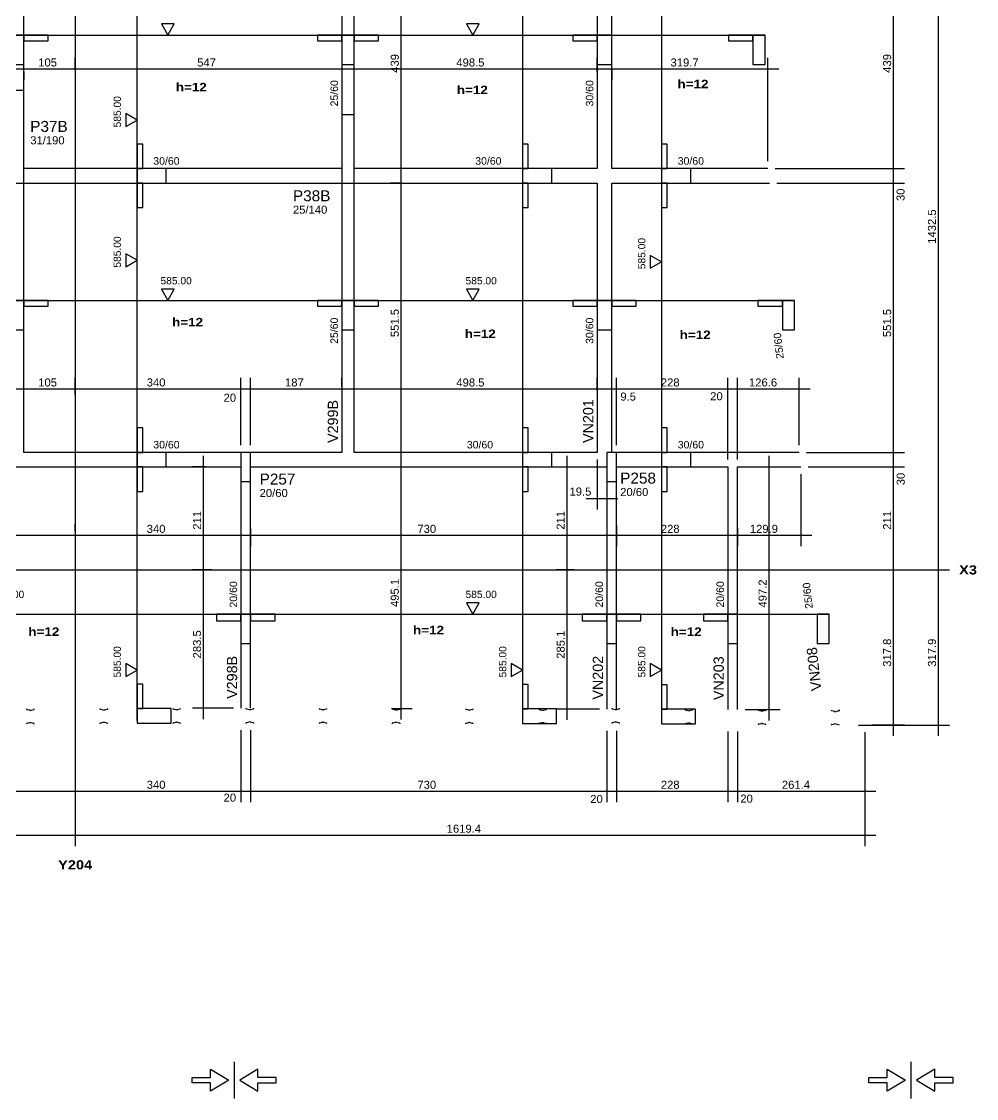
# Model space of a CAD drawing. Extents: x 618 to 9052, y 0 to 6750.
# Drawn here: x 7094 to 9052, y 0 to 2207 of the extents above; entities that cross this region are included whole.
import ezdxf

# ---------------------------------------------------------------- set-up
doc = ezdxf.new("R2010")
doc.units = 0
doc.header["$MEASUREMENT"] = 0
doc.linetypes.add('ESTILO_TQS_0007', pattern=[2.1, 1.5, -0.2, 0.2, -0.2])
for name, color, linetype in [('MTH-179', 1, 'CONTINUOUS'), ('MTH-202', 1, 'CONTINUOUS'), ('MTH-212', 1, 'CONTINUOUS'), ('MTH-224', 4, 'CONTINUOUS'), ('MTH-231', 1, 'CONTINUOUS'), ('MTH-COTAS7', 31, 'CONTINUOUS'), ('MTH-DIM-PILAR', 3, 'CONTINUOUS'), ('MTH-DIM-VIGA', 3, 'CONTINUOUS'), ('MTH-EIXO-214', 4, 'CONTINUOUS'), ('MTH-FACE-VIGA', 7, 'CONTINUOUS'), ('MTH-LINHA-SEÇÃO', 16, 'CONTINUOUS'), ('MTH-PILAR-SEGUE', 5, 'CONTINUOUS'), ('MTH-TIT1-PILAR', 5, 'CONTINUOUS'), ('MTH-TIT1-VIGA', 5, 'CONTINUOUS'), ('MTH-TXT', 4, 'CONTINUOUS'), ('MTH-TXT-NEGRITO', 5, 'CONTINUOUS')]:
    doc.layers.add(name, color=color, linetype=linetype)
doc.styles.add('TQS_ARIAL', font='arial.ttf')
doc.styles.add('TQS_ARIAL_BLACK', font='ariblk.ttf')

msp = doc.modelspace()

# ---------------------------------------------------------------- linework, layer by layer
at = {"layer": 'MTH-179', "linetype": 'Continuous'}
for p, q in [((7530.004952, 75.003475), (7530.004952, 0.003475)), ((8917.504952, 75.003475), (8917.504952, 0.003475))]:
    msp.add_line(p, q, dxfattribs=at)
for points in [[(7518.753853, 37.503475), (7481.253853, 15.003475), (7481.253853, 31.878475), (7443.753853, 31.878475), (7443.753853, 43.128475), (7481.253853, 43.128475), (7481.253853, 60.003475), (7518.753853, 37.503475)], [(7541.253853, 37.503475), (7578.753853, 15.003475), (7578.753853, 31.878475), (7616.253853, 31.878475), (7616.253853, 43.128475), (7578.753853, 43.128475), (7578.753853, 60.003475), (7541.253853, 37.503475)], [(8906.253853, 37.503475), (8868.753853, 15.003475), (8868.753853, 31.878475), (8831.253853, 31.878475), (8831.253853, 43.128475), (8868.753853, 43.128475), (8868.753853, 60.003475), (8906.253853, 37.503475)], [(8928.753853, 37.503475), (8966.253853, 15.003475), (8966.253853, 31.878475), (9003.753853, 31.878475), (9003.753853, 43.128475), (8966.253853, 43.128475), (8966.253853, 60.003475), (8928.753853, 37.503475)]]:
    msp.add_lwpolyline(points, dxfattribs=at)
at = {"layer": 'MTH-224', "linetype": 'Continuous'}
for points in [[(7380.707074, 2202.231185), (7393.956579, 2179.28348), (7407.204765, 2202.231185), (7380.707074, 2202.231185)], [(8006.109117, 2202.231185), (8019.358622, 2179.28348), (8032.606808, 2202.231185), (8006.109117, 2202.231185)], [(7307.838896, 1991.951674), (7330.786601, 2005.201179), (7307.838896, 2018.449366), (7307.838896, 1991.951674)], [(7307.838896, 1704.5194), (7330.786601, 1717.768905), (7307.838896, 1731.017092), (7307.838896, 1704.5194)], [(8383.015619, 1701.356611), (8405.963324, 1714.606116), (8383.015619, 1727.854303), (8383.015619, 1701.356611)], [(7380.707074, 1658.42588), (7393.956579, 1635.478175), (7407.204765, 1658.42588), (7380.707074, 1658.42588)], [(8006.109117, 1658.42588), (8019.358622, 1635.478175), (8032.606808, 1658.42588), (8006.109117, 1658.42588)], [(8006.109117, 1015.53517), (8019.358622, 992.587465), (8032.606808, 1015.53517), (8006.109117, 1015.53517)], [(7307.838896, 864.637978), (7330.786601, 877.887483), (7307.838896, 891.13567), (7307.838896, 864.637978)], [(8097.98964, 864.637978), (8120.937345, 877.887483), (8097.98964, 891.13567), (8097.98964, 864.637978)], [(8383.015619, 864.637978), (8405.963324, 877.887483), (8383.015619, 891.13567), (8383.015619, 864.637978)]]:
    msp.add_lwpolyline(points, dxfattribs=at)
at = {"layer": 'MTH-231', "linetype": 'Continuous'}
for p, q in [((7104.856163, 797.589679), (7104.861619, 798.524747)), ((7111.097955, 795.478521), (7105.450608, 796.831472)), ((7118.934262, 796.752803), (7113.271514, 795.465839)), ((7119.542969, 798.439091), (7119.537514, 797.504022)), ((7255.372829, 798.072473), (7255.378285, 799.007541)), ((7261.614621, 795.961315), (7255.967274, 797.314266)), ((7269.450928, 797.235597), (7263.78818, 795.948633)), ((7270.059635, 798.921885), (7270.05418, 797.986816)), ((7404.84079, 798.551904), (7404.846246, 799.486972)), ((7411.082582, 796.440746), (7405.435235, 797.793697)), ((7418.918889, 797.715028), (7413.256141, 796.428064)), ((7419.527596, 799.401316), (7419.522141, 798.466247)), ((7554.844841, 798.838872), (7554.850297, 799.77394)), ((7561.086633, 796.727714), (7555.439286, 798.080665)), ((7568.92294, 798.001996), (7563.260192, 796.715032)), ((7569.531647, 799.688284), (7569.526192, 798.753215)), ((7704.845449, 798.519666), (7704.850905, 799.454734)), ((7711.087241, 796.408508), (7705.439894, 797.761459)), ((7718.923548, 797.68279), (7713.2608, 796.395826)), ((7719.532255, 799.369078), (7719.5268, 798.434009)), ((7854.846056, 798.200459), (7854.851512, 799.135527)), ((7861.087848, 796.089301), (7855.440501, 797.442252)), ((7868.924155, 797.363583), (7863.261407, 796.076619)), ((7869.532862, 799.049871), (7869.527407, 798.114802)), ((8004.846664, 797.881253), (8004.85212, 798.816321)), ((8011.088456, 795.770095), (8005.441109, 797.123046)), ((8018.924763, 797.044377), (8013.262015, 795.757413)), ((8019.53347, 798.730665), (8019.528015, 797.795596)), ((8154.847271, 797.562046), (8154.852727, 798.497114)), ((8161.089063, 795.450888), (8155.441716, 796.803839)), ((8168.92537, 796.72517), (8163.262622, 795.438206)), ((8169.534077, 798.411458), (8169.528622, 797.476389)), ((8304.856875, 798.826129), (8304.862331, 799.761197)), ((8311.098667, 796.714971), (8305.45132, 798.067922)), ((8318.934974, 797.989253), (8313.272226, 796.702289)), ((8319.543681, 799.675541), (8319.538226, 798.740472)), ((8454.847645, 796.775538), (8454.853101, 797.710606)), ((8461.089437, 794.66438), (8455.44209, 796.017331)), ((8468.925744, 795.938662), (8463.262996, 794.651698)), ((8469.534451, 797.62495), (8469.528996, 796.689881)), ((8604.844759, 795.841442), (8604.850215, 796.77651)), ((8611.086551, 793.730284), (8605.439204, 795.083235)), ((8618.922858, 795.004566), (8613.26011, 793.717602)), ((8619.531565, 796.690854), (8619.52611, 795.755785)), ((8754.841856, 794.904454), (8754.847312, 795.839522)), ((8769.528662, 795.753866), (8769.523207, 794.818797)), ((8761.083648, 792.793296), (8755.436301, 794.146247)), ((8768.919955, 794.067578), (8763.257207, 792.780614)), ((7104.680756, 767.525275), (7104.686212, 768.460343)), ((7105.289463, 769.211562), (7110.952212, 770.498526)), ((7113.125771, 770.485845), (7118.773117, 769.132893)), ((7119.367562, 768.374686), (7119.362106, 767.439618)), ((7255.197422, 768.008069), (7255.202878, 768.943137)), ((7255.806129, 769.694356), (7261.468878, 770.98132)), ((7263.642437, 770.968639), (7269.289783, 769.615687)), ((7269.884228, 768.85748), (7269.878772, 767.922412)), ((7404.665383, 768.4875), (7404.670839, 769.422568)), ((7405.27409, 770.173787), (7410.936839, 771.460751)), ((7413.110398, 771.44807), (7418.757744, 770.095118)), ((7419.352189, 769.336911), (7419.346733, 768.401843)), ((7554.669434, 768.774468), (7554.67489, 769.709536)), ((7555.278141, 770.460755), (7560.94089, 771.747719)), ((7563.114449, 771.735038), (7568.761795, 770.382086)), ((7569.35624, 769.623879), (7569.350784, 768.688811)), ((7704.670042, 768.455262), (7704.675498, 769.39033)), ((7705.278749, 770.141549), (7710.941498, 771.428513)), ((7713.115057, 771.415832), (7718.762403, 770.06288)), ((7719.356848, 769.304673), (7719.351392, 768.369605)), ((7854.670649, 768.136055), (7854.676105, 769.071123)), ((7855.279356, 769.822342), (7860.942105, 771.109306)), ((7863.115664, 771.096625), (7868.76301, 769.743673)), ((7869.357455, 768.985466), (7869.351999, 768.050398)), ((8004.671257, 767.816849), (8004.676713, 768.751917)), ((8005.279964, 769.503136), (8010.942713, 770.7901)), ((8013.116272, 770.777419), (8018.763618, 769.424467)), ((8019.358063, 768.66626), (8019.352607, 767.731192)), ((8154.671864, 767.497642), (8154.67732, 768.43271)), ((8155.280571, 769.183929), (8160.94332, 770.470893)), ((8163.116879, 770.458212), (8168.764225, 769.10526)), ((8169.35867, 768.347053), (8169.353214, 767.411985)), ((8304.681468, 768.761725), (8304.686924, 769.696793)), ((8305.290175, 770.448012), (8310.952924, 771.734976)), ((8313.126483, 771.722295), (8318.773829, 770.369343)), ((8319.368274, 769.611136), (8319.362818, 768.676068)), ((8454.672238, 766.711134), (8454.677694, 767.646202)), ((8455.280945, 768.397421), (8460.943694, 769.684385)), ((8463.117253, 769.671704), (8468.764599, 768.318752)), ((8469.359044, 767.560545), (8469.353588, 766.625477)), ((8604.669352, 765.777038), (8604.674808, 766.712106)), ((8605.278059, 767.463325), (8610.940808, 768.750289)), ((8613.114367, 768.737608), (8618.761713, 767.384656)), ((8619.356158, 766.626449), (8619.350702, 765.691381)), ((8754.666449, 764.84005), (8754.671905, 765.775118)), ((8755.275156, 766.526337), (8760.937905, 767.813301)), ((8763.111464, 767.80062), (8768.75881, 766.447668)), ((8769.353255, 765.689461), (8769.347799, 764.754393))]:
    msp.add_line(p, q, dxfattribs=at)
for centre, radius, start, end in [((7105.631173, 797.585166), 0.775021, 179.666352, 256.527493), ((7110.917391, 794.724827), 0.775021, 359.666352, 76.527493), ((7113.443272, 794.71009), 0.775021, 102.803943, 179.665084), ((7118.762506, 797.508553), 0.775021, 282.803943, 359.665084), ((7256.147839, 798.06796), 0.775021, 179.666352, 256.527493), ((7261.434057, 795.207621), 0.775021, 359.666352, 76.527493), ((7263.959938, 795.192884), 0.775021, 102.803943, 179.665084), ((7269.279172, 797.991347), 0.775021, 282.803943, 359.665084), ((7405.6158, 798.547391), 0.775021, 179.666352, 256.527493), ((7410.902018, 795.687052), 0.775021, 359.666352, 76.527493), ((7413.427899, 795.672315), 0.775021, 102.803943, 179.665084), ((7418.747133, 798.470778), 0.775021, 282.803943, 359.665084), ((7555.619851, 798.834359), 0.775021, 179.666352, 256.527493), ((7560.906069, 795.97402), 0.775021, 359.666352, 76.527493), ((7563.43195, 795.959283), 0.775021, 102.803943, 179.665084), ((7568.751184, 798.757746), 0.775021, 282.803943, 359.665084), ((7705.620459, 798.515153), 0.775021, 179.666352, 256.527493), ((7710.906677, 795.654814), 0.775021, 359.666352, 76.527493), ((7713.432558, 795.640077), 0.775021, 102.803943, 179.665084), ((7718.751792, 798.43854), 0.775021, 282.803943, 359.665084), ((7855.621066, 798.195946), 0.775021, 179.666352, 256.527493), ((7860.907284, 795.335607), 0.775021, 359.666352, 76.527493), ((7863.433165, 795.32087), 0.775021, 102.803943, 179.665084), ((7868.752399, 798.119333), 0.775021, 282.803943, 359.665084), ((8005.621674, 797.87674), 0.775021, 179.666352, 256.527493), ((8010.907892, 795.016401), 0.775021, 359.666352, 76.527493), ((8013.433773, 795.001664), 0.775021, 102.803943, 179.665084), ((8018.753007, 797.800127), 0.775021, 282.803943, 359.665084), ((8155.622281, 797.557533), 0.775021, 179.666352, 256.527493), ((8160.908499, 794.697194), 0.775021, 359.666352, 76.527493), ((8163.43438, 794.682457), 0.775021, 102.803943, 179.665084), ((8168.753614, 797.48092), 0.775021, 282.803943, 359.665084), ((8305.631885, 798.821616), 0.775021, 179.666352, 256.527493), ((8310.918103, 795.961277), 0.775021, 359.666352, 76.527493), ((8313.443984, 795.94654), 0.775021, 102.803943, 179.665084), ((8318.763218, 798.745003), 0.775021, 282.803943, 359.665084), ((8455.622655, 796.771025), 0.775021, 179.666352, 256.527493), ((8460.908873, 793.910686), 0.775021, 359.666352, 76.527493), ((8463.434754, 793.895949), 0.775021, 102.803943, 179.665084), ((8468.753988, 796.694412), 0.775021, 282.803943, 359.665084), ((8605.619769, 795.836929), 0.775021, 179.666352, 256.527493), ((8618.751102, 795.760316), 0.775021, 282.803943, 359.665084), ((8755.616866, 794.899941), 0.775021, 179.666352, 256.527493), ((8768.748199, 794.823328), 0.775021, 282.803943, 359.665084), ((8610.905987, 792.97659), 0.775021, 359.666352, 76.527493), ((8613.431868, 792.961853), 0.775021, 102.803943, 179.665084), ((8760.903084, 792.039602), 0.775021, 359.666352, 76.527493), ((8763.428965, 792.024865), 0.775021, 102.803943, 179.665084), ((7105.461221, 768.455813), 0.775021, 102.803943, 179.665084), ((7110.780452, 771.254279), 0.775025, 282.804082, 359.770246), ((7113.306335, 771.239539), 0.775021, 179.666352, 256.527493), ((7118.592554, 768.379199), 0.775021, 359.666352, 76.527493), ((7255.977887, 768.938607), 0.775021, 102.803943, 179.665084), ((7261.297118, 771.737073), 0.775025, 282.804082, 359.770246), ((7263.823001, 771.722333), 0.775021, 179.666352, 256.527493), ((7269.10922, 768.861993), 0.775021, 359.666352, 76.527493), ((7405.445848, 769.418038), 0.775021, 102.803943, 179.665084), ((7410.765079, 772.216504), 0.775025, 282.804082, 359.770246), ((7413.290962, 772.201764), 0.775021, 179.666352, 256.527493), ((7418.577181, 769.341424), 0.775021, 359.666352, 76.527493), ((7555.449899, 769.705006), 0.775021, 102.803943, 179.665084), ((7560.76913, 772.503472), 0.775025, 282.804082, 359.770246), ((7563.295013, 772.488732), 0.775021, 179.666352, 256.527493), ((7568.581232, 769.628392), 0.775021, 359.666352, 76.527493), ((7705.450507, 769.3858), 0.775021, 102.803943, 179.665084), ((7710.769738, 772.184266), 0.775025, 282.804082, 359.770246), ((7713.295621, 772.169526), 0.775021, 179.666352, 256.527493), ((7718.58184, 769.309186), 0.775021, 359.666352, 76.527493), ((7855.451114, 769.066593), 0.775021, 102.803943, 179.665084), ((7860.770345, 771.865059), 0.775025, 282.804082, 359.770246), ((7863.296228, 771.850319), 0.775021, 179.666352, 256.527493), ((7868.582447, 768.989979), 0.775021, 359.666352, 76.527493), ((8005.451722, 768.747387), 0.775021, 102.803943, 179.665084), ((8010.770953, 771.545853), 0.775025, 282.804082, 359.770246), ((8013.296836, 771.531113), 0.775021, 179.666352, 256.527493), ((8018.583055, 768.670773), 0.775021, 359.666352, 76.527493), ((8155.452329, 768.42818), 0.775021, 102.803943, 179.665084), ((8160.77156, 771.226646), 0.775025, 282.804082, 359.770246), ((8163.297443, 771.211906), 0.775021, 179.666352, 256.527493), ((8168.583662, 768.351566), 0.775021, 359.666352, 76.527493), ((8305.461933, 769.692263), 0.775021, 102.803943, 179.665084), ((8310.781164, 772.490729), 0.775025, 282.804082, 359.770246), ((8313.307047, 772.475989), 0.775021, 179.666352, 256.527493), ((8318.593266, 769.615649), 0.775021, 359.666352, 76.527493), ((8455.452703, 767.641672), 0.775021, 102.803943, 179.665084), ((8460.771934, 770.440138), 0.775025, 282.804082, 359.770246), ((8463.297817, 770.425398), 0.775021, 179.666352, 256.527493), ((8468.584036, 767.565058), 0.775021, 359.666352, 76.527493), ((8605.449817, 766.707576), 0.775021, 102.803943, 179.665084), ((8610.769048, 769.506042), 0.775025, 282.804082, 359.770246), ((8613.294931, 769.491302), 0.775021, 179.666352, 256.527493), ((8618.58115, 766.630962), 0.775021, 359.666352, 76.527493), ((8755.446914, 765.770588), 0.775021, 102.803943, 179.665084), ((8760.766145, 768.569054), 0.775025, 282.804082, 359.770246), ((8763.292028, 768.554314), 0.775021, 179.666352, 256.527493), ((8768.578247, 765.693974), 0.775021, 359.666352, 76.527493)]:
    msp.add_arc(centre, radius, start, end, dxfattribs=at)
at = {"layer": 'MTH-COTAS7', "linetype": 'Continuous'}
for p, q in [((8973.784341, 1060.735465), (8973.784341, 2538.235465)), ((7872.4042, 1883.235539), (7872.4042, 2367.235538)), ((8881.8483, 1883.235539), (8881.8483, 2367.235538)), ((7203.782195, 2107.901182), (7203.782195, 2132.580188)), ((7203.782195, 2107.901182), (7203.782195, 2132.580188)), ((7775.782195, 2099.975143), (7775.782195, 2132.580188)), ((8274.282195, 2104.550884), (8274.282195, 2132.580188)), ((8623.977943, 1920.735539), (8623.977943, 2132.580188)), ((7076.286723, 2110.080188), (7226.282195, 2110.080188)), ((7098.786723, 2104.28348), (7098.786723, 2087.580188)), ((7181.282195, 2110.080188), (7773.282195, 2110.080188)), ((7750.782195, 2104.28348), (7750.782195, 2087.580188)), ((7753.282195, 2110.080188), (8296.782195, 2110.080188)), ((8281.782195, 2110.080188), (8646.477943, 2110.080188)), ((8304.282195, 2110.235539), (8304.282195, 2087.580188)), ((8881.8483, 1853.235539), (8881.8483, 1928.235539)), ((7885.450437, 1905.735539), (7849.9042, 1905.735539)), ((7872.4042, 1301.735502), (7872.4042, 1898.235539)), ((8638.977943, 1905.735539), (8904.3483, 1905.735539)), ((8638.977943, 1905.735539), (8904.3483, 1905.735539)), ((8881.8483, 1301.735502), (8881.8483, 1898.235539)), ((7870.585701, 1875.735539), (7849.9042, 1875.735539)), ((8642.300035, 1875.735539), (8904.3483, 1875.735539)), ((8642.300035, 1875.735539), (8904.3483, 1875.735539)), ((7098.786723, 1440.653713), (7098.786723, 1476.735502)), ((7203.782195, 1442.545009), (7203.782195, 1476.735502)), ((7203.782195, 1442.545009), (7203.782195, 1476.735502)), ((7543.782865, 1339.235502), (7543.782865, 1476.735502)), ((7543.782865, 1339.235502), (7543.782865, 1476.735502)), ((7563.782865, 1339.235502), (7563.782865, 1476.735502)), ((7563.782865, 1339.235502), (7563.782865, 1476.735502)), ((7750.782195, 1458.411768), (7750.782195, 1476.735502)), ((7775.782195, 1458.411768), (7775.782195, 1476.735502)), ((8274.282195, 1450.673639), (8274.282195, 1476.735502)), ((8304.282195, 1370.615556), (8304.282195, 1476.735502)), ((8313.782865, 1339.235502), (8313.782865, 1476.735502)), ((8313.782865, 1339.235502), (8313.782865, 1476.735502)), ((8541.782865, 1309.235502), (8541.782865, 1476.735502)), ((8541.782865, 1309.235502), (8541.782865, 1476.735502)), ((8561.782865, 1309.235502), (8561.782865, 1476.735502)), ((8561.782865, 1309.235502), (8561.782865, 1476.735502)), ((8688.369682, 1339.235502), (8688.369682, 1476.735502)), ((7076.286723, 1454.235502), (7226.282195, 1454.235502)), ((7181.282195, 1454.235502), (7566.282865, 1454.235502)), ((7521.282865, 1454.235502), (7586.282865, 1454.235502)), ((7541.282865, 1454.235502), (7773.282195, 1454.235502)), ((7753.282195, 1454.235502), (8296.782195, 1454.235502)), ((8281.782195, 1454.235502), (8336.282865, 1454.235502)), ((8291.282865, 1454.235502), (8564.282865, 1454.235502)), ((8519.282865, 1454.235502), (8584.282865, 1454.235502)), ((8539.282865, 1454.235502), (8710.869682, 1454.235502)), ((8881.8483, 1271.735502), (8881.8483, 1346.735502)), ((7466.998707, 1060.735465), (7466.998707, 1316.735502)), ((7880.706595, 1324.235502), (7849.9042, 1324.235502)), ((7872.4042, 776.676769), (7872.4042, 1316.735502)), ((8212.541515, 1060.735465), (8212.541515, 1316.735502)), ((8274.282195, 1309.235502), (8274.282195, 1207.251337)), ((8626.549564, 774.544127), (8626.549564, 1316.735502)), ((8703.369682, 1324.235502), (8904.3483, 1324.235502)), ((8703.369682, 1324.235502), (8904.3483, 1324.235502)), ((8881.8483, 1060.735465), (8881.8483, 1316.735502)), ((7471.692018, 1294.235502), (7444.498707, 1294.235502)), ((7869.28545, 1294.235502), (7894.9042, 1294.235502)), ((8195.937345, 1294.235502), (8235.041515, 1294.235502)), ((8576.782865, 1294.235502), (8649.049564, 1294.235502)), ((8706.691779, 1294.235502), (8904.3483, 1294.235502)), ((8706.691779, 1294.235502), (8904.3483, 1294.235502)), ((8691.691557, 1279.235502), (8691.691557, 1131.735502)), ((8293.782865, 1249.235501), (8293.782865, 1207.251337)), ((8251.782195, 1229.751337), (8316.282865, 1229.751337)), ((7203.782195, 1162.512456), (7203.782195, 1176.735502)), ((7203.782195, 1162.512456), (7203.782195, 1176.735502)), ((8313.782865, 1174.091893), (8313.782865, 1131.735502)), ((6791.282865, 1154.235502), (7226.282195, 1154.235502)), ((7181.282195, 1154.235502), (7566.282865, 1154.235502)), ((7541.282865, 1154.235502), (8316.282865, 1154.235502)), ((7563.782865, 1168.466931), (7563.782865, 1131.735502)), ((8291.282865, 1154.235502), (8564.282865, 1154.235502)), ((8293.782865, 1159.420022), (8293.782865, 1131.735502)), ((8539.282865, 1154.235502), (8714.191557, 1154.235502)), ((8541.782865, 1160.992008), (8541.782865, 1131.735502)), ((8561.782865, 1168.851939), (8561.782865, 1131.735502)), ((7543.782865, 1142.785163), (7543.782865, 1131.735502)), ((7466.998707, 777.269322), (7466.998707, 1105.735465)), ((8212.541515, 775.673757), (8212.541515, 1105.735465)), ((8881.8483, 742.919155), (8881.8483, 1105.735465)), ((8973.784341, 742.876399), (8973.784341, 1105.735465)), ((7483.883115, 1083.235465), (7444.498707, 1083.235465)), ((7483.883115, 1083.235465), (7444.498707, 1083.235465)), ((8226.451445, 1083.235465), (8190.041515, 1083.235465)), ((8226.451445, 1083.235465), (8190.041515, 1083.235465)), ((8870.885995, 1083.235465), (8904.3483, 1083.235465)), ((8870.885995, 1083.235465), (8904.3483, 1083.235465)), ((8908.454199, 1083.235465), (8996.284341, 1083.235465)), ((8908.454199, 1083.235465), (8996.284341, 1083.235465)), ((7528.782865, 799.769322), (7444.498707, 799.769322)), ((7852.372397, 799.176769), (7894.9042, 799.176769)), ((8278.782865, 798.173757), (8190.041515, 798.173757)), ((8577.319426, 797.044127), (8649.049564, 797.044127)), ((7543.782865, 754.866288), (7543.782865, 607.214632)), ((7563.782865, 754.727755), (7563.782865, 607.214632)), ((8293.782865, 753.17429), (8293.782865, 607.214632)), ((8313.782865, 753.131729), (8313.782865, 607.214632)), ((8541.782865, 752.169603), (8541.782865, 607.214632)), ((8541.782865, 752.169603), (8541.782865, 607.214632)), ((8561.782865, 752.045056), (8561.782865, 607.214632)), ((8561.782865, 752.045056), (8561.782865, 607.214632)), ((8810.276455, 765.376399), (8996.284341, 765.376399)), ((8838.192579, 765.419155), (8904.3483, 765.419155)), ((7543.782865, 739.866288), (7543.782865, 607.214632)), ((7563.782865, 739.727755), (7563.782865, 607.214632)), ((8293.782865, 738.17429), (8293.782865, 607.214632)), ((8313.782865, 738.131729), (8313.782865, 607.214632)), ((8823.192579, 750.419155), (8823.192579, 517.214632)), ((8823.192579, 750.419155), (8823.192579, 607.214632)), ((7203.782195, 651.273696), (7203.782195, 607.214632)), ((7203.782195, 651.273696), (7203.782195, 607.214632)), ((6791.282865, 629.714632), (7226.282195, 629.714632)), ((7181.282195, 629.714632), (7566.282865, 629.714632)), ((7521.282865, 629.714632), (7586.282865, 629.714632)), ((7541.282865, 629.714632), (8316.282865, 629.714632)), ((8271.282865, 629.714632), (8336.282865, 629.714632)), ((8291.282865, 629.714632), (8564.282865, 629.714632)), ((8519.282865, 629.714632), (8584.282865, 629.714632)), ((8539.282865, 629.714632), (8845.692579, 629.714632)), ((6228.282195, 539.714632), (7226.282195, 539.714632)), ((7181.282195, 539.714632), (8845.692579, 539.714632)), ((7203.782195, 539.612403), (7203.782195, 517.214632)), ((7203.782195, 539.612403), (7203.782195, 517.214632))]:
    msp.add_line(p, q, dxfattribs=at)
at = {"layer": 'MTH-EIXO-214', "linetype": 'ESTILO_TQS_0007'}
for p, q in [((7203.782195, 6324.951479), (7203.782195, 517.214632)), ((673.355745, 1083.235465), (8996.284341, 1083.235465))]:
    msp.add_line(p, q, dxfattribs=at)
at = {"layer": 'MTH-FACE-VIGA', "linetype": 'Continuous'}
msp.add_line((8769.527898, 795.753904), (8772.044914, 795.738231), dxfattribs=at)
for points in [[(7098.786723, 2065.735538), (7098.786723, 2344.735538)], [(7750.782195, 2344.735538), (7750.782195, 2015.735539)], [(7775.782195, 2015.735539), (7775.782195, 2344.735538)], [(8274.282195, 2344.735538), (8274.282195, 1905.735539)], [(8304.282195, 1905.735539), (8304.282195, 2344.735538)], [(7750.782195, 1905.735539), (7098.786723, 1905.735539)], [(8274.282195, 1905.735539), (7775.782195, 1905.735539)], [(8623.977943, 1905.735539), (8304.282195, 1905.735539)], [(7098.786723, 1875.735539), (7750.782195, 1875.735539)], [(7098.786723, 1324.235502), (7098.786723, 1875.735538)], [(7750.782195, 1875.735539), (7750.782195, 1324.235502)], [(7775.782195, 1324.235502), (7775.782195, 1875.735539)], [(7775.782195, 1875.735539), (8274.282195, 1875.735539)], [(8274.282195, 1875.735539), (8274.282195, 1324.235502)], [(8304.282195, 1324.235502), (8304.282195, 1875.735539)], [(8304.282195, 1875.735539), (8627.300035, 1875.735539)], [(7544.102748, 1324.235502), (7098.786723, 1324.235502)], [(7750.782195, 1324.235502), (7564.102748, 1324.235502)], [(8274.282195, 1324.235502), (7775.782195, 1324.235502)], [(8551.782865, 1324.235502), (8314.102748, 1324.235502)], [(8688.369682, 1324.235502), (8551.782865, 1324.235502)], [(7083.286723, 1294.235502), (7544.102748, 1294.235502)], [(7564.102748, 1294.235502), (7763.282195, 1294.235502)], [(7763.282195, 1294.235502), (8289.282195, 1294.235502)], [(8289.282195, 1294.235502), (8294.102748, 1294.235502)], [(8314.102748, 1294.235502), (8541.782865, 1294.235502)], [(8541.782865, 1294.235502), (8541.782865, 797.170045)], [(8561.782865, 1294.235502), (8691.691779, 1294.235502)], [(8561.782865, 797.045511), (8561.782865, 1294.235502)], [(7543.782865, 1264.235501), (7543.782865, 799.769322)], [(7563.782865, 799.726773), (7563.782865, 1264.235501)], [(8293.782865, 1264.235501), (8293.782865, 798.173757)], [(8313.782865, 798.131208), (8313.782865, 1264.235501)]]:
    msp.add_lwpolyline(points, dxfattribs=at)
at = {"layer": 'MTH-LINHA-SEÇÃO', "linetype": 'Continuous'}
for p, q in [((8120.937345, 4066.895038), (8120.937345, 768.542111)), ((8405.963324, 2902.735538), (8405.963324, 767.935566)), ((7330.786601, 774.617949), (7330.786601, 2572.735537)), ((5412.282195, 2179.28348), (8618.840056, 2179.28348)), ((1085.927134, 1635.478175), (8679.057644, 1635.478175)), ((1085.927134, 992.587465), (8750.247429, 992.587465))]:
    msp.add_line(p, q, dxfattribs=at)
for points in [[(7098.786723, 2179.28348), (7067.786723, 2179.28348), (7067.786723, 2119.28348), (7098.786723, 2119.28348), (7098.786723, 2179.28348)], [(7148.786723, 2167.28348), (7148.786723, 2179.28348), (7098.786723, 2179.28348), (7098.786723, 2167.28348), (7148.786723, 2167.28348)], [(7750.782195, 2167.28348), (7750.782195, 2179.28348), (7700.782195, 2179.28348), (7700.782195, 2167.28348), (7750.782195, 2167.28348)], [(7775.782195, 2179.28348), (7750.782195, 2179.28348), (7750.782195, 2119.28348), (7775.782195, 2119.28348), (7775.782195, 2179.28348)], [(7825.782195, 2167.28348), (7825.782195, 2179.28348), (7775.782195, 2179.28348), (7775.782195, 2167.28348), (7825.782195, 2167.28348)], [(8274.282195, 2167.28348), (8274.282195, 2179.28348), (8224.282195, 2179.28348), (8224.282195, 2167.28348), (8274.282195, 2167.28348)], [(8304.282195, 2179.28348), (8274.282195, 2179.28348), (8274.282195, 2119.28348), (8304.282195, 2119.28348), (8304.282195, 2179.28348)], [(8593.68689, 2167.28348), (8593.68689, 2179.28348), (8543.68689, 2179.28348), (8543.68689, 2167.28348), (8593.68689, 2167.28348)], [(8618.68689, 2179.28348), (8593.68689, 2179.28348), (8593.68689, 2119.28348), (8618.68689, 2119.28348), (8618.68689, 2179.28348)], [(7342.786601, 1955.735538), (7330.786601, 1955.735538), (7330.786601, 1905.735538), (7342.786601, 1905.735538), (7342.786601, 1955.735538)], [(8132.937345, 1955.735538), (8120.937345, 1955.735538), (8120.937345, 1905.735538), (8132.937345, 1905.735538), (8132.937345, 1955.735538)], [(8417.963324, 1955.735538), (8405.963324, 1955.735538), (8405.963324, 1905.735538), (8417.963324, 1905.735538), (8417.963324, 1955.735538)], [(7330.786601, 1905.735538), (7330.786601, 1875.735538), (7390.786601, 1875.735538), (7390.786601, 1905.735538), (7330.786601, 1905.735538)], [(8120.937345, 1905.735538), (8120.937345, 1875.735538), (8180.937345, 1875.735538), (8180.937345, 1905.735538), (8120.937345, 1905.735538)], [(8405.963324, 1905.735538), (8405.963324, 1875.735538), (8465.963324, 1875.735538), (8465.963324, 1905.735538), (8405.963324, 1905.735538)], [(7342.786601, 1875.735538), (7330.786601, 1875.735538), (7330.786601, 1825.735538), (7342.786601, 1825.735538), (7342.786601, 1875.735538)], [(8132.937345, 1875.735538), (8120.937345, 1875.735538), (8120.937345, 1825.735538), (8132.937345, 1825.735538), (8132.937345, 1875.735538)], [(8417.963324, 1875.735538), (8405.963324, 1875.735538), (8405.963324, 1825.735538), (8417.963324, 1825.735538), (8417.963324, 1875.735538)], [(7098.786723, 1635.478175), (7067.786723, 1635.478175), (7067.786723, 1575.478175), (7098.786723, 1575.478175), (7098.786723, 1635.478175)], [(7148.786723, 1623.478175), (7148.786723, 1635.478175), (7098.786723, 1635.478175), (7098.786723, 1623.478175), (7148.786723, 1623.478175)], [(7750.782195, 1623.478175), (7750.782195, 1635.478175), (7700.782195, 1635.478175), (7700.782195, 1623.478175), (7750.782195, 1623.478175)], [(7775.782195, 1635.478175), (7750.782195, 1635.478175), (7750.782195, 1575.478175), (7775.782195, 1575.478175), (7775.782195, 1635.478175)], [(7825.782195, 1623.478175), (7825.782195, 1635.478175), (7775.782195, 1635.478175), (7775.782195, 1623.478175), (7825.782195, 1623.478175)], [(8274.282195, 1623.478175), (8274.282195, 1635.478175), (8224.282195, 1635.478175), (8224.282195, 1623.478175), (8274.282195, 1623.478175)], [(8304.282195, 1635.478175), (8274.282195, 1635.478175), (8274.282195, 1575.478175), (8304.282195, 1575.478175), (8304.282195, 1635.478175)], [(8354.282195, 1623.478175), (8354.282195, 1635.478175), (8304.282195, 1635.478175), (8304.282195, 1623.478175), (8354.282195, 1623.478175)], [(8653.903815, 1623.478175), (8653.903815, 1635.478175), (8603.903815, 1635.478175), (8603.903815, 1623.478175), (8653.903815, 1623.478175)], [(8678.903815, 1635.478175), (8653.903815, 1635.478175), (8653.903815, 1575.478175), (8678.903815, 1575.478175), (8678.903815, 1635.478175)], [(7342.786601, 1374.235539), (7330.786601, 1374.235539), (7330.786601, 1324.235539), (7342.786601, 1324.235539), (7342.786601, 1374.235539)], [(8132.937345, 1374.235539), (8120.937345, 1374.235539), (8120.937345, 1324.235539), (8132.937345, 1324.235539), (8132.937345, 1374.235539)], [(8417.963324, 1374.235539), (8405.963324, 1374.235539), (8405.963324, 1324.235539), (8417.963324, 1324.235539), (8417.963324, 1374.235539)], [(7330.786601, 1324.235539), (7330.786601, 1294.235539), (7390.786601, 1294.235539), (7390.786601, 1324.235539), (7330.786601, 1324.235539)], [(8120.937345, 1324.235539), (8120.937345, 1294.235539), (8180.937345, 1294.235539), (8180.937345, 1324.235539), (8120.937345, 1324.235539)], [(8405.963324, 1324.235539), (8405.963324, 1294.235539), (8465.963324, 1294.235539), (8465.963324, 1324.235539), (8405.963324, 1324.235539)], [(7342.786601, 1294.235539), (7330.786601, 1294.235539), (7330.786601, 1244.235539), (7342.786601, 1244.235539), (7342.786601, 1294.235539)], [(8132.937345, 1294.235539), (8120.937345, 1294.235539), (8120.937345, 1244.235539), (8132.937345, 1244.235539), (8132.937345, 1294.235539)], [(8417.963324, 1294.235539), (8405.963324, 1294.235539), (8405.963324, 1244.235539), (8417.963324, 1244.235539), (8417.963324, 1294.235539)], [(7543.782865, 992.587502), (7493.782865, 992.587502), (7493.782865, 978.587502), (7543.782865, 978.587502), (7543.782865, 992.587502)], [(7563.782865, 992.587502), (7543.782865, 992.587502), (7543.782865, 932.587502), (7563.782865, 932.587502), (7563.782865, 992.587502)], [(7613.782865, 992.587502), (7563.782865, 992.587502), (7563.782865, 978.587502), (7613.782865, 978.587502), (7613.782865, 992.587502)], [(8293.782865, 992.587502), (8243.782865, 992.587502), (8243.782865, 978.587502), (8293.782865, 978.587502), (8293.782865, 992.587502)], [(8313.782865, 992.587502), (8293.782865, 992.587502), (8293.782865, 932.587502), (8313.782865, 932.587502), (8313.782865, 992.587502)], [(8363.782865, 992.587502), (8313.782865, 992.587502), (8313.782865, 978.587502), (8363.782865, 978.587502), (8363.782865, 992.587502)], [(8541.782865, 992.587502), (8492.102748, 992.587502), (8492.102748, 978.587502), (8541.782865, 978.587502), (8541.782865, 992.587502)], [(8561.782865, 992.587502), (8541.782865, 992.587502), (8541.782865, 932.587502), (8561.782865, 932.587502), (8561.782865, 992.587502)], [(8750.094123, 992.587465), (8725.094123, 992.587465), (8725.094123, 932.587465), (8750.094123, 932.587465), (8750.094123, 992.587465)], [(7342.786601, 849.183084), (7330.786601, 849.183084), (7330.786601, 799.183084), (7342.786601, 799.183084), (7342.786601, 849.183084)], [(8132.937345, 848.542111), (8120.937345, 848.542111), (8120.937345, 798.542111), (8132.937345, 798.542111), (8132.937345, 848.542111)], [(8417.963324, 847.935567), (8405.963324, 847.935567), (8405.963324, 797.935567), (8417.963324, 797.935567), (8417.963324, 847.935567)], [(7330.786601, 799.183084), (7330.786601, 769.183084), (7400.786601, 769.183084), (7400.786601, 799.183084), (7330.786601, 799.183084)], [(8120.937345, 798.542111), (8120.937345, 768.542111), (8190.937345, 768.542111), (8190.937345, 798.542111), (8120.937345, 798.542111)], [(8405.963324, 797.935567), (8405.963324, 767.935567), (8475.963324, 767.935567), (8475.963324, 797.935567), (8405.963324, 797.935567)]]:
    msp.add_lwpolyline(points, dxfattribs=at)
at = {"layer": 'MTH-PILAR-SEGUE', "linetype": 'Continuous'}
for points in [[(7067.786723, 1875.735538), (7098.786723, 1875.735538), (7098.786723, 2065.735538), (7067.786723, 2065.735538), (7067.786723, 1875.735538)], [(7750.782195, 1875.735539), (7775.782195, 1875.735539), (7775.782195, 2015.735539), (7750.782195, 2015.735539), (7750.782195, 1875.735539)], [(7543.782865, 1264.235501), (7563.782865, 1264.235501), (7563.782865, 1324.235501), (7543.782865, 1324.235501), (7543.782865, 1264.235501)], [(8293.782865, 1264.235501), (8313.782865, 1264.235501), (8313.782865, 1324.235501), (8293.782865, 1324.235501), (8293.782865, 1264.235501)]]:
    msp.add_lwpolyline(points, dxfattribs=at)

# ---------------------------------------------------------------- texts
at = {"layer": 'MTH-202', "linetype": 'Continuous', "style": 'TQS_ARIAL'}
for s, p in [('P257', (7582.12234, 1258.126395)), ('P258', (8321.367721, 1260.151609))]:
    msp.add_text(s, height=22.5, dxfattribs=at).set_placement(p)
at = {"layer": 'MTH-212', "linetype": 'Continuous', "style": 'TQS_ARIAL'}
for s, p in [('31/190', (7111.860133, 1955.494481)), ('25/140', (7650.442734, 1813.301718))]:
    msp.add_text(s, height=16.5, dxfattribs=at).set_placement(p)
at = {"layer": 'MTH-COTAS7', "linetype": 'Continuous', "style": 'TQS_ARIAL'}
for s, p in [('105', (7128.184459, 2115.030188)), ('547', (7454.182195, 2115.030188)), ('498.5', (7985.432195, 2115.030188)), ('319.7', (8424.530069, 2115.030188)), ('105', (7128.184459, 1459.185502)), ('340', (7350.68253, 1459.185502)), ('187', (7634.18253, 1459.185502)), ('498.5', (7985.432195, 1459.185502)), ('228', (8404.682865, 1459.185502)), ('126.6', (8585.476274, 1459.185502)), ('20', (7508.194487, 1427.885626)), ('9.5', (8321.727933, 1430.261494)), ('20', (8505.924019, 1430.925214)), ('19.5', (8217.506038, 1235.567445)), ('340', (7350.68253, 1159.185502)), ('730', (7905.682865, 1159.185502)), ('228', (8404.682865, 1159.185502)), ('129.9', (8587.137211, 1159.185502)), ('340', (7350.68253, 634.664632)), ('730', (7905.682865, 634.664632)), ('228', (8404.682865, 634.664632)), ('261.4', (8652.887722, 634.664632)), ('20', (7508.276839, 608.317709)), ('20', (8260.014919, 605.596336)), ('20', (8567.709569, 606.316885)), ('1619.4', (7965.637387, 544.664632))]:
    msp.add_text(s, height=16.5, dxfattribs=at).set_placement(p)
for s, p in [('439', (7867.4542, 2102.135539)), ('439', (8876.8983, 2102.135539)), ('30', (8904.460162, 1839.332643)), ('1432.5', (8968.834341, 1751.635465)), ('551.5', (7867.4542, 1560.38552)), ('551.5', (8876.8983, 1560.38552)), ('30', (8904.768811, 1256.793881)), ('211', (7462.048707, 1165.635484)), ('211', (8207.591515, 1165.635484)), ('211', (8876.8983, 1165.635484)), ('495.1', (7867.4542, 1007.106135)), ('497.2', (8621.599564, 1006.039815)), ('283.5', (7462.048707, 901.902394)), ('285.1', (8207.591515, 901.104611)), ('317.8', (8876.8983, 884.72731)), ('317.9', (8968.834341, 884.705932))]:
    msp.add_text(s, height=16.5, rotation=90, dxfattribs=at).set_placement(p)
at = {"layer": 'MTH-DIM-PILAR', "linetype": 'Continuous', "style": 'TQS_ARIAL'}
for p in [(7582.12234, 1232.626395), (8321.367721, 1234.651609)]:
    msp.add_text('20/60', height=16.5, dxfattribs=at).set_placement(p)
at = {"layer": 'MTH-DIM-VIGA', "linetype": 'Continuous', "style": 'TQS_ARIAL'}
for s, height, rotation, p in [('25/60', 15.375, 90, (7742.782195, 2033.205188)), ('30/60', 15.375, 90, (8266.282195, 2033.205188)), ('30/60', 15.4, 360, (7364.179602, 1913.735539)), ('30/60', 15.4, 360, (8024.257841, 1913.735539)), ('30/60', 15.4, 360, (8439.356325, 1913.735539)), ('25/60', 15.4, 90, (7742.782195, 1546.478175)), ('30/60', 15.4, 90, (8266.282195, 1546.478175)), ('25/60', 15.4, 96.319062, (8656.75919, 1516.660125)), ('30/60', 15.4, 360, (7364.179602, 1332.235539)), ('30/60', 15.4, 360, (8006.984916, 1332.235539)), ('30/60', 15.4, 360, (8439.356325, 1332.235539)), ('20/60', 15.4, 90, (7536.102748, 1006.235465)), ('20/60', 15.4, 90, (8286.102748, 1006.235465)), ('20/60', 15.4, 90, (8534.102748, 1006.235465)), ('25/60', 15.4, 96.319062, (8716.483625, 1004.574722))]:
    msp.add_text(s, height=height, rotation=rotation, dxfattribs=at).set_placement(p)
at = {"layer": 'MTH-TIT1-PILAR', "linetype": 'Continuous', "style": 'TQS_ARIAL'}
for s, p in [('P37B', (7111.860133, 1980.994481)), ('P38B', (7650.442734, 1838.801718))]:
    msp.add_text(s, height=22.5, dxfattribs=at).set_placement(p)
at = {"layer": 'MTH-TIT1-VIGA', "linetype": 'Continuous', "style": 'TQS_ARIAL'}
for s, rotation, p in [('V299B', 90, (7742.782195, 1343.485502)), ('VN201', 90, (8266.282195, 1343.485502)), ('V298B', 90, (7536.102748, 819.019322)), ('VN202', 90, (8286.102748, 817.423757)), ('VN208', 96.319062, (8734.098962, 836.559267)), ('VN203', 90, (8533.782865, 816.420045))]:
    msp.add_text(s, height=21, rotation=rotation, dxfattribs=at).set_placement(p)
at = {"layer": 'MTH-TXT', "linetype": 'Continuous', "style": 'TQS_ARIAL'}
for p in [(7297.786601, 1990.201179), (7297.786601, 1702.768905), (8372.963324, 1699.606116), (7297.786601, 862.887483), (8087.937345, 862.887483), (8372.963324, 862.887483)]:
    msp.add_text('585.00', height=15, rotation=90, dxfattribs=at).set_placement(p)
for p in [(7378.956579, 1668.478175), (8004.358622, 1668.478175), (7035.52591, 1025.587465), (8004.358622, 1025.587465)]:
    msp.add_text('585.00', height=15, dxfattribs=at).set_placement(p)
at = {"layer": 'MTH-TXT-NEGRITO', "linetype": 'Continuous', "style": 'TQS_ARIAL_BLACK'}
for s, height, p in [('h=12', 17.25, (7410.298087, 2064.194691)), ('h=12', 17.25, (7986.40602, 2058.408193)), ('h=12', 17.25, (8438.809538, 2070.542128)), ('h=12', 17.25, (7402.635258, 1582.546613)), ('h=12', 17.25, (8002.714341, 1558.649786)), ('h=12', 17.25, (8443.303967, 1556.563771)), ('X3', 18.75, (9016.271079, 1073.930134)), ('h=12', 17.25, (7107.920418, 948.151049)), ('h=12', 17.25, (7896.617537, 951.438184)), ('h=12', 17.25, (8424.811797, 947.999168)), ('Y204', 18.75, (7168.904796, 469.517112))]:
    msp.add_text(s, height=height, dxfattribs=at).set_placement(p)

doc.saveas('drawing.dxf')
